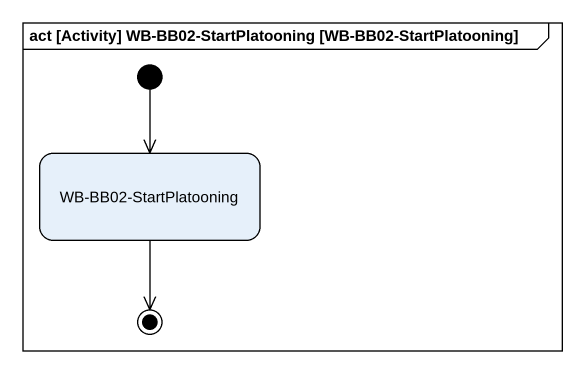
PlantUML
@startuml
mainframe act [Activity] WB-BB02-StartPlatooning [WB-BB02-StartPlatooning]
hide empty description
state "WB-BB02-StartPlatooning" as WB_BB02_StartPlatooning
[*] --> WB_BB02_StartPlatooning
WB_BB02_StartPlatooning --> [*]
@enduml
